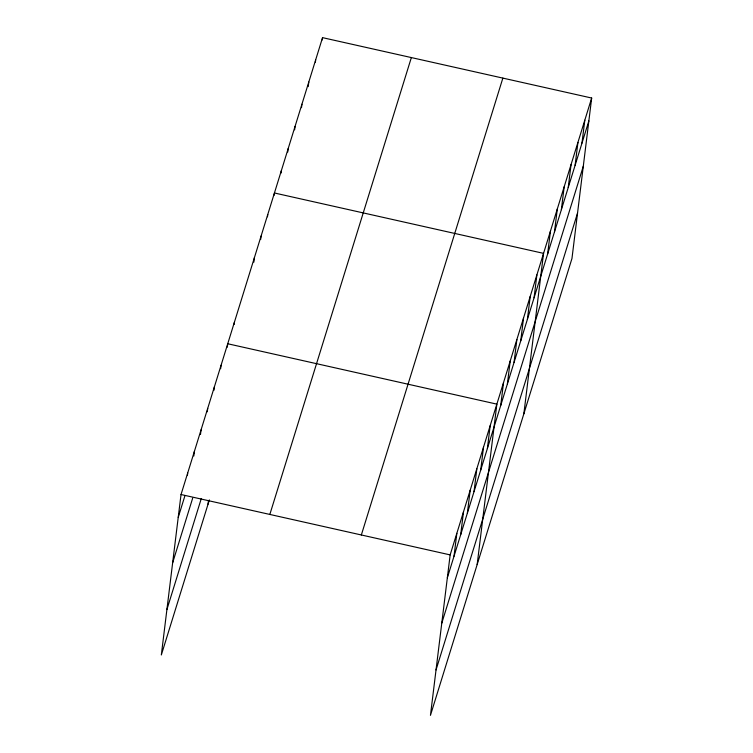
<?xml version="1.0" encoding="UTF-8"?>
<svg xmlns="http://www.w3.org/2000/svg" width="753" height="753" viewBox="0 0 753 753"><rect width="100%" height="100%" fill="white"/><g stroke="black" fill="none" stroke-linecap="round" stroke-linejoin="round"><path stroke-width="1.13" d="M591.67 98.031L450.153 554.895L430.452 715.35L571.969 258.477L591.67 98.031L322.548 37.65L181.031 494.523L161.33 654.969L209.362 499.898M187.422 475.265L187.704 472.978M193.813 456.017L194.378 451.442M200.486 434.481L201.042 429.907M207.291 411.797L207.715 408.371M213.965 390.261L214.389 386.826M220.638 368.725L221.062 365.29M208.026 504.199L208.449 500.801M227.312 347.18L227.726 343.754L496.858 404.135L477.157 564.581M234.117 324.505L234.399 322.218M253.855 262.176L254.42 257.601M260.67 239.492L261.084 236.066M267.475 216.808L267.757 214.52M274.148 195.272L274.431 192.984L543.553 253.366L523.853 413.811M281.02 173.086L281.302 170.799M287.759 152.04L288.173 148.605M294.63 129.845L295.054 126.41M301.501 107.651L301.925 104.225M308.241 86.604L308.796 82.03M315.394 62.132L315.667 59.845M322.265 39.937L322.548 37.65M454.021 556.241L456.826 533.359M460.685 534.696L463.5 511.824M467.359 513.16L470.173 490.288M474.032 491.624L476.837 468.743M480.706 470.088L483.511 447.207M487.379 448.543L490.184 425.671M500.717 405.472L503.531 382.59M507.39 383.936L510.195 361.054M514.064 362.391L516.869 339.518M520.728 340.855L523.542 317.982M527.401 319.319L530.216 296.437M534.075 297.783L536.88 274.901M547.619 254.053L550.434 231.171M554.49 231.858L557.305 208.986M561.371 209.663L564.176 186.791M568.242 187.478L571.047 164.606M575.113 165.284L577.928 142.411M581.984 143.098L584.799 120.216M178.226 517.396L184.89 495.86M172.644 562.792L192.664 498.185M166.902 609.572L201.258 498.646M269.838 514.45L411.354 57.576M361.346 534.978L502.863 78.105M447.348 577.777L588.865 120.904M441.776 623.173L583.283 166.3M436.025 669.954L577.542 213.08M181.031 494.523L450.153 554.895"/></g></svg>
